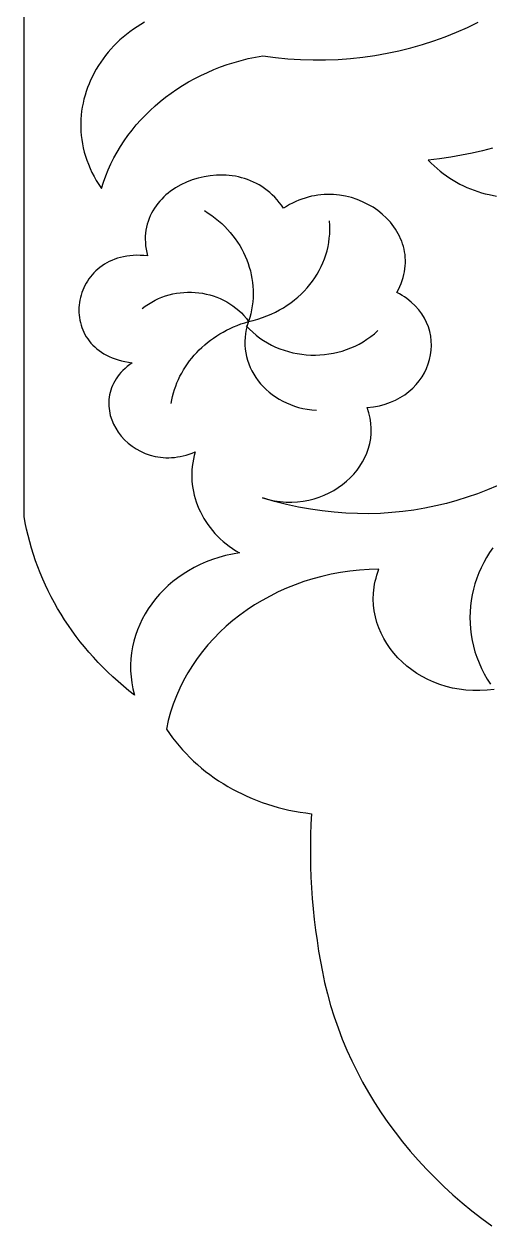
# Model space of a CAD drawing. Extents: x -555 to 555, y -555 to 555.
# Drawn here: x -455 to -424.9, y -164.5 to -86.9 of the extents above; entities that cross this region are included whole.
import ezdxf

# ---------------------------------------------------------------- set-up
doc = ezdxf.new("R2010")
doc.units = 0
doc.layers.add('LAYER_1', color=18, linetype='CONTINUOUS')
doc.layers.add('LAYER_2', color=140, linetype='CONTINUOUS')

msp = doc.modelspace()

# ---------------------------------------------------------------- linework, layer by layer
at = {"layer": 'LAYER_1'}
for points in [[(-424.476, -116.693), (-425.108, -116.963), (-425.753, -117.212), (-426.409, -117.441), (-427.076, -117.649), (-427.753, -117.835), (-428.441, -118), (-429.138, -118.142), (-429.844, -118.261), (-430.559, -118.356), (-431.282, -118.428), (-432.012, -118.474), (-432.749, -118.496), (-433.493, -118.493), (-434.243, -118.463), (-434.998, -118.407), (-435.759, -118.323), (-436.524, -118.212), (-437.293, -118.073), (-438.065, -117.906), (-438.841, -117.709), (-439.619, -117.483), (-439.234, -117.588), (-438.85, -117.665), (-438.469, -117.717), (-438.092, -117.743), (-437.72, -117.746), (-437.353, -117.725), (-436.992, -117.681), (-436.639, -117.616), (-436.295, -117.53), (-435.96, -117.423), (-435.635, -117.298), (-435.321, -117.153), (-435.019, -116.991), (-434.731, -116.813), (-434.456, -116.618), (-434.197, -116.408), (-433.954, -116.183), (-433.727, -115.945), (-433.518, -115.695), (-433.329, -115.432), (-433.158, -115.158), (-433.009, -114.873), (-432.881, -114.58), (-432.776, -114.277), (-432.694, -113.967), (-432.637, -113.649), (-432.605, -113.326), (-432.599, -112.996), (-432.621, -112.663), (-432.671, -112.325), (-432.75, -111.985), (-432.859, -111.642), (-432.456, -111.597), (-432.072, -111.525), (-431.706, -111.429), (-431.359, -111.308), (-431.032, -111.165), (-430.725, -111.002), (-430.438, -110.819), (-430.172, -110.618), (-429.927, -110.401), (-429.703, -110.168), (-429.501, -109.923), (-429.322, -109.665), (-429.164, -109.396), (-429.03, -109.118), (-428.919, -108.833), (-428.832, -108.541), (-428.768, -108.245), (-428.729, -107.945), (-428.715, -107.643), (-428.726, -107.341), (-428.763, -107.04), (-428.825, -106.741), (-428.914, -106.446), (-429.029, -106.157), (-429.171, -105.874), (-429.341, -105.6), (-429.538, -105.335), (-429.764, -105.082), (-430.018, -104.841), (-430.301, -104.615), (-430.453, -104.507), (-430.613, -104.404), (-430.78, -104.304), (-430.955, -104.21), (-430.851, -104.018), (-430.758, -103.827), (-430.676, -103.636), (-430.606, -103.445), (-430.545, -103.255), (-430.496, -103.066), (-430.456, -102.878), (-430.427, -102.69), (-430.407, -102.505), (-430.397, -102.32), (-430.396, -102.137), (-430.405, -101.956), (-430.422, -101.777), (-430.448, -101.599), (-430.483, -101.424), (-430.526, -101.252), (-430.577, -101.081), (-430.636, -100.914), (-430.703, -100.749), (-430.777, -100.587), (-430.859, -100.429), (-430.948, -100.273), (-431.043, -100.121), (-431.145, -99.973), (-431.369, -99.688), (-431.616, -99.419), (-431.886, -99.167), (-432.177, -98.935), (-432.486, -98.722), (-432.813, -98.531), (-433.156, -98.362), (-433.512, -98.217), (-433.881, -98.097), (-434.261, -98.003), (-434.649, -97.937), (-434.846, -97.914), (-435.045, -97.899), (-435.245, -97.891), (-435.446, -97.892), (-435.648, -97.899), (-435.851, -97.915), (-436.054, -97.939), (-436.258, -97.972), (-436.462, -98.012), (-436.666, -98.062), (-436.869, -98.12), (-437.072, -98.187), (-437.274, -98.263), (-437.476, -98.348), (-437.676, -98.443), (-437.875, -98.547), (-438.072, -98.661), (-438.267, -98.784), (-438.399, -98.591), (-438.536, -98.407), (-438.68, -98.233), (-438.83, -98.068), (-438.985, -97.913), (-439.145, -97.768), (-439.31, -97.632), (-439.48, -97.505), (-439.655, -97.387), (-439.833, -97.279), (-440.015, -97.179), (-440.2, -97.088), (-440.389, -97.006), (-440.58, -96.932), (-440.774, -96.867), (-440.97, -96.81), (-441.168, -96.761), (-441.368, -96.721), (-441.568, -96.688), (-441.77, -96.664), (-441.973, -96.648), (-442.176, -96.639), (-442.581, -96.644), (-442.985, -96.679), (-443.384, -96.743), (-443.776, -96.834), (-444.159, -96.953), (-444.53, -97.098), (-444.887, -97.269), (-445.227, -97.464), (-445.39, -97.571), (-445.548, -97.683), (-445.701, -97.801), (-445.848, -97.925), (-445.989, -98.055), (-446.124, -98.189), (-446.252, -98.329), (-446.373, -98.474), (-446.487, -98.625), (-446.594, -98.78), (-446.692, -98.94), (-446.783, -99.105), (-446.865, -99.274), (-446.939, -99.448), (-447.003, -99.627), (-447.058, -99.81), (-447.104, -99.997), (-447.139, -100.188), (-447.165, -100.384), (-447.18, -100.583), (-447.184, -100.786), (-447.177, -100.992), (-447.158, -101.203), (-447.128, -101.417), (-447.086, -101.634), (-447.031, -101.854), (-447.272, -101.832), (-447.507, -101.821), (-447.735, -101.82), (-447.957, -101.829), (-448.173, -101.848), (-448.383, -101.876), (-448.586, -101.913), (-448.782, -101.959), (-448.972, -102.014), (-449.155, -102.076), (-449.332, -102.146), (-449.502, -102.224), (-449.666, -102.309), (-449.822, -102.401), (-449.972, -102.499), (-450.115, -102.604), (-450.251, -102.715), (-450.38, -102.831), (-450.502, -102.952), (-450.617, -103.079), (-450.725, -103.21), (-450.826, -103.345), (-450.92, -103.484), (-451.006, -103.627), (-451.085, -103.774), (-451.157, -103.923), (-451.222, -104.076), (-451.279, -104.23), (-451.328, -104.387), (-451.37, -104.546), (-451.405, -104.706), (-451.432, -104.867), (-451.452, -105.029), (-451.463, -105.192), (-451.467, -105.355), (-451.464, -105.518), (-451.452, -105.68), (-451.433, -105.842), (-451.405, -106.002), (-451.37, -106.162), (-451.327, -106.319), (-451.276, -106.475), (-451.216, -106.628), (-451.149, -106.779), (-451.073, -106.927), (-450.989, -107.071), (-450.897, -107.212), (-450.797, -107.349), (-450.688, -107.482), (-450.571, -107.61), (-450.445, -107.734), (-450.311, -107.852), (-450.168, -107.965), (-450.017, -108.072), (-449.857, -108.173), (-449.689, -108.268), (-449.511, -108.356), (-449.325, -108.437), (-449.131, -108.51), (-448.927, -108.576), (-448.714, -108.634), (-448.493, -108.683), (-448.262, -108.724), (-448.023, -108.756), (-448.188, -108.876), (-448.344, -108.999), (-448.489, -109.126), (-448.624, -109.255), (-448.749, -109.387), (-448.864, -109.522), (-448.969, -109.66), (-449.066, -109.799), (-449.152, -109.94), (-449.23, -110.084), (-449.299, -110.228), (-449.358, -110.374), (-449.409, -110.521), (-449.452, -110.669), (-449.486, -110.818), (-449.511, -110.967), (-449.529, -111.117), (-449.539, -111.266), (-449.541, -111.416), (-449.535, -111.564), (-449.501, -111.86), (-449.438, -112.152), (-449.347, -112.438), (-449.23, -112.717), (-449.087, -112.986), (-448.921, -113.244), (-448.732, -113.49), (-448.521, -113.722), (-448.289, -113.937), (-448.038, -114.135), (-447.77, -114.313), (-447.484, -114.471), (-447.183, -114.605), (-446.867, -114.715), (-446.538, -114.799), (-446.369, -114.83), (-446.197, -114.855), (-446.022, -114.871), (-445.845, -114.881), (-445.665, -114.882), (-445.483, -114.875), (-445.299, -114.86), (-445.113, -114.837), (-444.926, -114.805), (-444.736, -114.764), (-444.545, -114.714), (-444.353, -114.655), (-444.16, -114.586), (-443.965, -114.507), (-444.028, -114.741), (-444.08, -114.975), (-444.121, -115.21), (-444.152, -115.444), (-444.172, -115.679), (-444.181, -115.913), (-444.181, -116.146), (-444.169, -116.378), (-444.148, -116.61), (-444.117, -116.839), (-444.076, -117.067), (-444.025, -117.293), (-443.964, -117.517), (-443.894, -117.739), (-443.814, -117.958), (-443.725, -118.174), (-443.626, -118.386), (-443.518, -118.595), (-443.402, -118.801), (-443.276, -119.003), (-443.141, -119.2), (-442.998, -119.393), (-442.846, -119.582), (-442.686, -119.765), (-442.517, -119.944), (-442.34, -120.117), (-442.154, -120.284), (-441.961, -120.446), (-441.76, -120.601), (-441.55, -120.75), (-441.333, -120.892), (-441.109, -121.028), (-441.558, -121.106), (-441.998, -121.205), (-442.426, -121.322), (-442.842, -121.459), (-443.247, -121.613), (-443.639, -121.784), (-444.018, -121.973), (-444.383, -122.177), (-444.735, -122.396), (-445.072, -122.631), (-445.394, -122.879), (-445.701, -123.141), (-445.992, -123.415), (-446.266, -123.702), (-446.524, -124), (-446.765, -124.31), (-446.987, -124.629), (-447.192, -124.958), (-447.378, -125.296), (-447.544, -125.642), (-447.691, -125.996), (-447.818, -126.356), (-447.925, -126.724), (-448.01, -127.096), (-448.074, -127.474), (-448.115, -127.857), (-448.134, -128.243), (-448.13, -128.632), (-448.103, -129.024), (-448.052, -129.418), (-447.976, -129.812), (-447.876, -130.208), (-448.236, -129.924), (-448.587, -129.634), (-448.931, -129.338), (-449.266, -129.035), (-449.593, -128.727), (-449.911, -128.413), (-450.221, -128.093), (-450.522, -127.768), (-450.815, -127.437), (-451.099, -127.101), (-451.374, -126.76), (-451.641, -126.414), (-451.898, -126.063), (-452.147, -125.708), (-452.386, -125.348), (-452.617, -124.984), (-452.838, -124.615), (-453.05, -124.242), (-453.252, -123.866), (-453.445, -123.485), (-453.629, -123.101), (-453.803, -122.713), (-453.967, -122.322), (-454.122, -121.928), (-454.266, -121.53), (-454.401, -121.13), (-454.526, -120.726), (-454.641, -120.32), (-454.746, -119.912), (-454.841, -119.501), (-454.926, -119.088), (-455, -118.672), (-455.005, -5.067)], [(-447.229, -86.768), (-447.476, -86.913), (-447.716, -87.065), (-447.949, -87.223), (-448.176, -87.388), (-448.397, -87.56), (-448.61, -87.737), (-448.817, -87.92), (-449.017, -88.109), (-449.209, -88.304), (-449.394, -88.504), (-449.572, -88.708), (-449.742, -88.918), (-449.905, -89.132), (-450.059, -89.351), (-450.205, -89.574), (-450.344, -89.801), (-450.474, -90.032), (-450.595, -90.267), (-450.708, -90.505), (-450.812, -90.746), (-450.908, -90.991), (-450.994, -91.238), (-451.071, -91.488), (-451.139, -91.74), (-451.198, -91.995), (-451.247, -92.252), (-451.287, -92.51), (-451.316, -92.77), (-451.336, -93.032), (-451.345, -93.294), (-451.345, -93.558), (-451.334, -93.823), (-451.312, -94.088), (-451.28, -94.354), (-451.237, -94.62), (-451.183, -94.886), (-451.118, -95.151), (-451.042, -95.417), (-450.955, -95.682), (-450.856, -95.946), (-450.745, -96.209), (-450.623, -96.47), (-450.489, -96.731), (-450.343, -96.99), (-450.185, -97.247), (-450.014, -97.502), (-449.884, -97.093), (-449.737, -96.691), (-449.575, -96.296), (-449.398, -95.907), (-449.207, -95.526), (-449, -95.152), (-448.78, -94.786), (-448.546, -94.429), (-448.298, -94.079), (-448.037, -93.738), (-447.763, -93.406), (-447.477, -93.083), (-447.178, -92.769), (-446.867, -92.465), (-446.545, -92.171), (-446.212, -91.887), (-445.867, -91.613), (-445.512, -91.35), (-445.147, -91.098), (-444.771, -90.857), (-444.386, -90.628), (-443.991, -90.41), (-443.588, -90.205), (-443.176, -90.011), (-442.755, -89.83), (-442.326, -89.662), (-441.89, -89.507), (-441.446, -89.366), (-440.995, -89.237), (-440.537, -89.123), (-440.072, -89.023), (-439.602, -88.937), (-438.787, -89.047), (-437.973, -89.128), (-437.16, -89.181), (-436.35, -89.206), (-435.543, -89.202), (-434.74, -89.172), (-433.941, -89.114), (-433.149, -89.029), (-432.362, -88.918), (-431.583, -88.78), (-430.812, -88.617), (-430.05, -88.429), (-429.297, -88.215), (-428.555, -87.976), (-427.823, -87.713), (-427.104, -87.426), (-426.398, -87.115), (-425.705, -86.78)], [(-424.768, -94.893), (-425.417, -95.07), (-426.085, -95.226), (-426.771, -95.363), (-427.473, -95.482), (-428.192, -95.585), (-428.924, -95.671), (-428.74, -95.861), (-428.551, -96.043), (-428.357, -96.217), (-428.158, -96.383), (-427.955, -96.541), (-427.748, -96.692), (-427.536, -96.834), (-427.321, -96.969), (-427.101, -97.097), (-426.879, -97.216), (-426.653, -97.328), (-426.425, -97.433), (-426.193, -97.53), (-425.959, -97.619), (-425.723, -97.701), (-425.484, -97.776), (-425.244, -97.843), (-425.002, -97.903), (-424.513, -98.001)], [(-424.749, -120.695), (-424.964, -121.004), (-425.163, -121.323), (-425.345, -121.648), (-425.511, -121.982), (-425.661, -122.321), (-425.793, -122.667), (-425.908, -123.017), (-426.006, -123.373), (-426.087, -123.732), (-426.15, -124.095), (-426.196, -124.46), (-426.224, -124.828), (-426.233, -125.197), (-426.225, -125.566), (-426.199, -125.936), (-426.154, -126.306), (-426.09, -126.674), (-426.008, -127.041), (-425.907, -127.406), (-425.787, -127.768), (-425.648, -128.126), (-425.49, -128.48), (-425.312, -128.829), (-425.115, -129.172), (-424.898, -129.51)], [(-424.661, -129.84), (-425.131, -129.895), (-425.594, -129.92), (-426.05, -129.918), (-426.496, -129.889), (-426.934, -129.833), (-427.361, -129.753), (-427.777, -129.649), (-428.181, -129.522), (-428.572, -129.373), (-428.95, -129.203), (-429.313, -129.012), (-429.661, -128.803), (-429.992, -128.575), (-430.307, -128.33), (-430.604, -128.069), (-430.882, -127.793), (-431.141, -127.502), (-431.379, -127.198), (-431.596, -126.882), (-431.791, -126.554), (-431.963, -126.216), (-432.111, -125.868), (-432.235, -125.512), (-432.333, -125.148), (-432.405, -124.777), (-432.45, -124.401), (-432.467, -124.02), (-432.455, -123.636), (-432.414, -123.249), (-432.382, -123.054), (-432.342, -122.86), (-432.294, -122.665), (-432.239, -122.47), (-432.175, -122.275), (-432.103, -122.08), (-432.737, -122.098), (-433.364, -122.141), (-433.983, -122.207), (-434.595, -122.297), (-435.198, -122.411), (-435.792, -122.547), (-436.376, -122.705), (-436.949, -122.884), (-437.511, -123.085), (-438.062, -123.307), (-438.599, -123.549), (-439.124, -123.81), (-439.634, -124.091), (-440.13, -124.39), (-440.611, -124.707), (-441.076, -125.042), (-441.525, -125.395), (-441.956, -125.764), (-442.369, -126.149), (-442.764, -126.55), (-443.14, -126.966), (-443.496, -127.397), (-443.831, -127.842), (-444.145, -128.301), (-444.437, -128.772), (-444.707, -129.257), (-444.954, -129.754), (-445.176, -130.263), (-445.374, -130.783), (-445.547, -131.313), (-445.695, -131.854), (-445.815, -132.405), (-445.625, -132.684), (-445.426, -132.957), (-445.219, -133.224), (-445.004, -133.484), (-444.781, -133.739), (-444.55, -133.987), (-444.312, -134.229), (-444.067, -134.464), (-443.814, -134.693), (-443.555, -134.915), (-443.288, -135.13), (-443.015, -135.338), (-442.736, -135.538), (-442.451, -135.732), (-442.159, -135.918), (-441.862, -136.097), (-441.559, -136.269), (-441.251, -136.432), (-440.937, -136.588), (-440.619, -136.736), (-440.295, -136.877), (-439.967, -137.009), (-439.634, -137.132), (-439.297, -137.248), (-438.956, -137.355), (-438.611, -137.454), (-438.262, -137.544), (-437.909, -137.625), (-437.554, -137.698), (-437.194, -137.761), (-436.832, -137.816), (-436.467, -137.861), (-436.5, -138.545), (-436.522, -139.229), (-436.531, -139.913), (-436.53, -140.597), (-436.516, -141.281), (-436.492, -141.964), (-436.455, -142.647), (-436.407, -143.329), (-436.348, -144.011), (-436.277, -144.692), (-436.195, -145.372), (-436.101, -146.05), (-435.996, -146.728), (-435.879, -147.404), (-435.751, -148.079), (-435.611, -148.753), (-435.428, -149.499), (-435.223, -150.238), (-434.994, -150.969), (-434.743, -151.693), (-434.47, -152.409), (-434.175, -153.116), (-433.858, -153.814), (-433.52, -154.503), (-433.162, -155.183), (-432.782, -155.852), (-432.382, -156.512), (-431.962, -157.16), (-431.523, -157.798), (-431.064, -158.425), (-430.585, -159.04), (-430.088, -159.643), (-429.572, -160.233), (-429.038, -160.811), (-428.486, -161.376), (-427.916, -161.928), (-427.329, -162.466), (-426.725, -162.989), (-426.103, -163.499), (-425.466, -163.993), (-424.812, -164.473)]]:
    msp.add_lwpolyline(points, dxfattribs=at)
at = {"layer": 'LAYER_2'}
for points in [[(-443.351, -98.935), (-443.114, -99.088), (-442.885, -99.248), (-442.664, -99.415), (-442.453, -99.589), (-442.25, -99.769), (-442.056, -99.956), (-441.871, -100.149), (-441.696, -100.347), (-441.529, -100.551), (-441.373, -100.76), (-441.225, -100.973), (-441.087, -101.192), (-440.959, -101.414), (-440.841, -101.641), (-440.732, -101.871), (-440.634, -102.105), (-440.546, -102.342), (-440.468, -102.582), (-440.401, -102.824), (-440.343, -103.069), (-440.297, -103.316), (-440.261, -103.565), (-440.236, -103.816), (-440.222, -104.067), (-440.219, -104.32), (-440.227, -104.573), (-440.247, -104.827), (-440.277, -105.081), (-440.319, -105.335), (-440.373, -105.589), (-440.438, -105.842), (-440.516, -106.094)], [(-440.516, -106.094), (-440.21, -106.02), (-439.911, -105.935), (-439.619, -105.839), (-439.334, -105.731), (-439.056, -105.613), (-438.786, -105.485), (-438.524, -105.347), (-438.27, -105.199), (-438.024, -105.042), (-437.788, -104.876), (-437.56, -104.701), (-437.341, -104.518), (-437.132, -104.327), (-436.932, -104.128), (-436.743, -103.922), (-436.563, -103.709), (-436.395, -103.489), (-436.236, -103.262), (-436.089, -103.03), (-435.954, -102.792), (-435.83, -102.548), (-435.717, -102.299), (-435.617, -102.046), (-435.529, -101.788), (-435.454, -101.526), (-435.391, -101.26), (-435.342, -100.991), (-435.306, -100.719), (-435.283, -100.444), (-435.275, -100.166), (-435.281, -99.886), (-435.301, -99.604)], [(-447.382, -105.26), (-447.184, -105.106), (-446.98, -104.965), (-446.769, -104.836), (-446.552, -104.719), (-446.331, -104.614), (-446.105, -104.521), (-445.876, -104.441), (-445.643, -104.371), (-445.408, -104.314), (-445.17, -104.268), (-444.931, -104.235), (-444.69, -104.212), (-444.449, -104.201), (-444.209, -104.202), (-443.968, -104.214), (-443.729, -104.237), (-443.492, -104.272), (-443.257, -104.317), (-443.025, -104.374), (-442.796, -104.442), (-442.571, -104.521), (-442.35, -104.611), (-442.135, -104.711), (-441.925, -104.823), (-441.722, -104.945), (-441.525, -105.078), (-441.335, -105.221), (-441.153, -105.375), (-440.98, -105.539), (-440.815, -105.714), (-440.661, -105.899), (-440.516, -106.094)], [(-445.518, -111.381), (-445.476, -111.15), (-445.425, -110.923), (-445.365, -110.698), (-445.297, -110.476), (-445.221, -110.257), (-445.136, -110.042), (-445.043, -109.829), (-444.942, -109.621), (-444.833, -109.416), (-444.717, -109.215), (-444.593, -109.018), (-444.461, -108.825), (-444.323, -108.636), (-444.177, -108.452), (-444.025, -108.273), (-443.865, -108.099), (-443.699, -107.929), (-443.527, -107.765), (-443.348, -107.606), (-443.163, -107.452), (-442.972, -107.304), (-442.775, -107.162), (-442.572, -107.026), (-442.364, -106.896), (-442.151, -106.772), (-441.932, -106.655), (-441.708, -106.544), (-441.479, -106.44), (-441.245, -106.342), (-441.006, -106.252), (-440.763, -106.169), (-440.516, -106.094)], [(-440.516, -106.094), (-440.599, -106.349), (-440.664, -106.605), (-440.712, -106.86), (-440.742, -107.115), (-440.756, -107.367), (-440.753, -107.618), (-440.734, -107.867), (-440.699, -108.113), (-440.649, -108.355), (-440.584, -108.593), (-440.504, -108.827), (-440.41, -109.056), (-440.302, -109.279), (-440.181, -109.496), (-440.047, -109.707), (-439.9, -109.911), (-439.741, -110.108), (-439.57, -110.297), (-439.388, -110.477), (-439.194, -110.648), (-438.989, -110.81), (-438.775, -110.961), (-438.55, -111.103), (-438.316, -111.233), (-438.072, -111.352), (-437.82, -111.459), (-437.559, -111.553), (-437.29, -111.634), (-437.014, -111.702), (-436.73, -111.756), (-436.439, -111.796), (-436.142, -111.82)], [(-440.669, -106.368), (-440.464, -106.585), (-440.248, -106.79), (-440.023, -106.981), (-439.788, -107.159), (-439.545, -107.324), (-439.294, -107.475), (-439.036, -107.613), (-438.772, -107.738), (-438.502, -107.849), (-438.227, -107.948), (-437.947, -108.032), (-437.663, -108.104), (-437.376, -108.161), (-437.086, -108.206), (-436.795, -108.237), (-436.502, -108.254), (-436.209, -108.258), (-435.915, -108.248), (-435.623, -108.225), (-435.332, -108.188), (-435.042, -108.138), (-434.756, -108.074), (-434.472, -107.996), (-434.193, -107.904), (-433.918, -107.799), (-433.648, -107.68), (-433.384, -107.547), (-433.127, -107.401), (-432.877, -107.241), (-432.635, -107.067), (-432.401, -106.878), (-432.177, -106.677)]]:
    msp.add_lwpolyline(points, dxfattribs=at)

doc.saveas('drawing.dxf')
